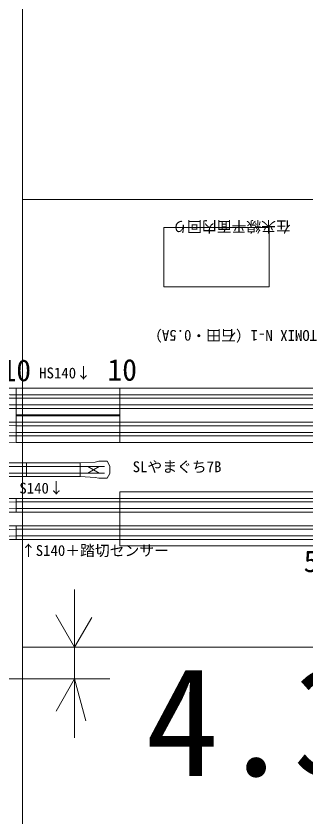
# Model space of a CAD drawing. Units: millimetres, scale not verified. Extents: x -18812 to 36437, y -7239 to 15759.
# Drawn here: x -616 to -225, y -1661 to -578 of the extents above; entities that cross this region are included whole.
import ezdxf
from ezdxf.enums import TextEntityAlignment as Align

# ---------------------------------------------------------------- set-up
doc = ezdxf.new("R2010")
doc.units = ezdxf.units.MM
doc.header["$LTSCALE"] = 8
for name, color, linetype, lineweight in [('0-7', 4, 'Continuous', 9), ('0-8', 7, 'Continuous', 9), ('0-A', 7, 'Continuous', 9)]:
    doc.layers.add(name, color=color, linetype=linetype, lineweight=lineweight)
doc.styles.add('ＭＳ ゴシック', font='')
doc.styles.get('ＭＳ ゴシック').set_extended_font_data('MS Gothic')

msp = doc.modelspace()

# ---------------------------------------------------------------- linework, layer by layer
at = {"layer": '0-7', "color": 6}
for p, q in [((-607.519, -3277.074), (-607.519, -275.074)), ((-152.519, -826.074), (-607.519, -826.074)), ((-152.519, -1431.074), (-607.519, -1431.074)), ((-1062.519, -1474.074), (-607.519, -1474.074))]:
    msp.add_line(p, q, dxfattribs=at)
at = {"layer": '0-7'}
for p, q in [((-537.169, -1352.986), (-537.169, -1553.519)), ((-537.169, -1431.074), (-562.491, -1387.214)), ((-537.169, -1431.074), (-513.924, -1390.813)), ((-607.519, -1474.074), (-489.422, -1474.074)), ((-537.169, -1474.074), (-562.279, -1517.567)), ((-537.169, -1474.074), (-521.96, -1530.834))]:
    msp.add_line(p, q, dxfattribs=at)
at = {"layer": '0-8', "color": 3}
for p, q in [((-476.292, -1081.347), (-616.292, -1081.347)), ((-196.292, -1081.347), (-476.292, -1081.347)), ((-476.292, -1117.347), (-616.292, -1117.347)), ((-476.292, -1118.347), (-616.292, -1118.347)), ((-476.292, -1154.347), (-616.292, -1154.347)), ((-196.292, -1154.347), (-476.292, -1154.347)), ((-196.292, -1221.347), (-476.292, -1221.347)), ((-196.292, -1294.347), (-476.292, -1294.347))]:
    msp.add_line(p, q, dxfattribs=at)
at = {"layer": '0-8'}
for p, q in [((-616.292, -1081.347), (-616.292, -1154.347)), ((-476.292, -1081.347), (-476.292, -1154.347)), ((-476.292, -1117.347), (-476.292, -1081.347)), ((-476.292, -1090.097), (-616.292, -1090.097)), ((-196.292, -1090.097), (-476.292, -1090.097)), ((-476.292, -1108.597), (-616.292, -1108.597)), ((-196.292, -1108.597), (-476.292, -1108.597)), ((-476.292, -1154.347), (-476.292, -1118.347)), ((-476.292, -1127.097), (-616.292, -1127.097)), ((-196.292, -1127.097), (-476.292, -1127.097)), ((-476.292, -1145.597), (-616.292, -1145.597)), ((-196.292, -1145.597), (-476.292, -1145.597)), ((-476.292, -1294.347), (-476.292, -1221.347)), ((-616.292, -1230.097), (-616.292, -1248.597)), ((-616.292, -1230.097), (-476.292, -1230.097)), ((-196.292, -1230.097), (-476.292, -1230.097)), ((-476.292, -1230.097), (-476.292, -1248.597)), ((-616.292, -1248.597), (-476.292, -1248.597)), ((-196.292, -1248.597), (-476.292, -1248.597)), ((-616.292, -1267.097), (-616.292, -1285.597)), ((-616.292, -1267.097), (-476.292, -1267.097)), ((-476.292, -1267.097), (-476.292, -1285.597)), ((-196.292, -1267.097), (-476.292, -1267.097)), ((-616.292, -1285.597), (-476.292, -1285.597)), ((-196.292, -1285.597), (-476.292, -1285.597))]:
    msp.add_line(p, q, dxfattribs=at)
at = {"layer": '0-8', "color": 2}
for p, q in [((-476.292, -1094.847), (-616.292, -1094.847)), ((-476.292, -1103.847), (-616.292, -1103.847)), ((-196.292, -1094.847), (-476.292, -1094.847)), ((-196.292, -1103.847), (-476.292, -1103.847)), ((-476.292, -1131.847), (-616.292, -1131.847)), ((-196.292, -1131.847), (-476.292, -1131.847)), ((-476.292, -1140.847), (-616.292, -1140.847)), ((-196.292, -1140.847), (-476.292, -1140.847)), ((-616.292, -1234.847), (-476.292, -1234.847)), ((-616.292, -1243.847), (-476.292, -1243.847)), ((-196.292, -1234.847), (-476.292, -1234.847)), ((-196.292, -1243.847), (-476.292, -1243.847)), ((-616.292, -1271.847), (-476.292, -1271.847)), ((-196.292, -1271.847), (-476.292, -1271.847)), ((-616.292, -1280.847), (-476.292, -1280.847)), ((-196.292, -1280.847), (-476.292, -1280.847))]:
    msp.add_line(p, q, dxfattribs=at)
at = {"layer": '0-8', "color": 5}
msp.add_lwpolyline([(-416.845, -944.056), (-416.845, -863.884), (-274.315, -863.884), (-274.315, -944.056)], close=True, dxfattribs=at)
at = {"layer": '0-8', "color": 3}
for radius in [336, 409]:
    msp.add_arc((-616.292, -745.347), radius, 225, 270, dxfattribs=at)
at = {"layer": '0-8', "color": 2}
for centre, radius, start, end in [((-616.292, -745.347), 349.5, 225, 270), ((-616.292, -745.347), 358.5, 225, 270), ((-616.292, -745.347), 395.5, 225, 270), ((-616.292, -745.347), 386.5, 225, 270), ((-616.292, -1630.347), 395.5, 90, 135), ((-616.292, -1630.347), 386.5, 90, 135), ((-616.292, -1630.347), 358.5, 90, 135), ((-616.292, -1630.347), 349.5, 90, 135)]:
    msp.add_arc(centre, radius, start, end, dxfattribs=at)
at = {"layer": '0-8'}
for centre, radius, start, end in [((-616.292, -745.347), 344.75, 225, 270), ((-616.292, -745.347), 363.25, 225, 270), ((-616.292, -745.347), 381.75, 225, 270), ((-616.292, -745.347), 400.25, 225, 270), ((-616.292, -1630.347), 400.25, 90, 135), ((-616.292, -1630.347), 381.75, 90, 135), ((-616.292, -1630.347), 363.25, 90, 135), ((-616.292, -1630.347), 344.75, 90, 135)]:
    msp.add_arc(centre, radius, start, end, dxfattribs=at)
at = {"layer": '0-A'}
for p, q in [((-760.602, -1182.155), (-602.102, -1182.155)), ((-602.102, -1182.155), (-602.102, -1200.655)), ((-602.102, -1182.155), (-602.102, -1200.655)), ((-602.102, -1182.155), (-529.602, -1182.155)), ((-529.602, -1182.155), (-529.602, -1200.655)), ((-504.602, -1179.905), (-493.354, -1179.905)), ((-489.602, -1186.405), (-493.354, -1179.905)), ((-489.602, -1186.405), (-489.602, -1196.405)), ((-760.602, -1200.655), (-602.102, -1200.655)), ((-602.102, -1200.655), (-529.602, -1200.655)), ((-489.602, -1196.405), (-493.354, -1202.905)), ((-504.602, -1202.905), (-493.354, -1202.905))]:
    msp.add_line(p, q, dxfattribs=at)
at = {"layer": '0-A', "color": 2}
for p, q in [((-760.602, -1186.905), (-602.102, -1186.905)), ((-602.102, -1186.905), (-496.602, -1186.905)), ((-519.396, -1186.905), (-503.807, -1195.905)), ((-519.396, -1195.905), (-503.807, -1186.905)), ((-760.602, -1195.905), (-602.102, -1195.905)), ((-602.102, -1195.905), (-496.602, -1195.905))]:
    msp.add_line(p, q, dxfattribs=at)
at = {"layer": '0-A'}
for points in [[(-529.602, -1182.155), (-509.602, -1181.155), (-504.602, -1179.905)], [(-529.602, -1200.655), (-509.602, -1201.655), (-504.602, -1202.905)]]:
    msp.add_lwpolyline(points, dxfattribs=at)

# ---------------------------------------------------------------- texts
at = {"layer": '0-7', "style": 'ＭＳ ゴシック'}
msp.add_text('4.3cm', height=146.6, dxfattribs=at).set_placement((-441.676, -1649.012), align=Align.BOTTOM_LEFT)
at = {"layer": '0-8', "color": 3, "style": 'ＭＳ ゴシック'}
for s, p in [('在来線平面内回り', (-245.315, -851.251)), ('TOMIX N-1（石田・0.5A）', (-209.683, -998.235))]:
    msp.add_text(s, height=14.66, rotation=180, dxfattribs=at).set_placement(p, align=Align.BOTTOM_LEFT)
for s, height, p in [('10', 29.33, (-635.889, -1080.498)), ('10', 29.33, (-492.834, -1079.859)), ('HS140↓', 14.66, (-585.043, -1072.344)), ('S140↓', 14.66, (-611.809, -1227.949)), ('↑S140＋踏切センサー', 14.66, (-609.596, -1312.259)), ('5mm', 29.33, (-227.799, -1338.508))]:
    msp.add_text(s, height=height, dxfattribs=at).set_placement(p, align=Align.BOTTOM_LEFT)
at = {"layer": '0-A', "color": 3, "style": 'ＭＳ ゴシック'}
msp.add_text('SLやまぐち7B', height=14.66, dxfattribs=at).set_placement((-458.801, -1199.071), align=Align.BOTTOM_LEFT)

doc.saveas('drawing.dxf')
